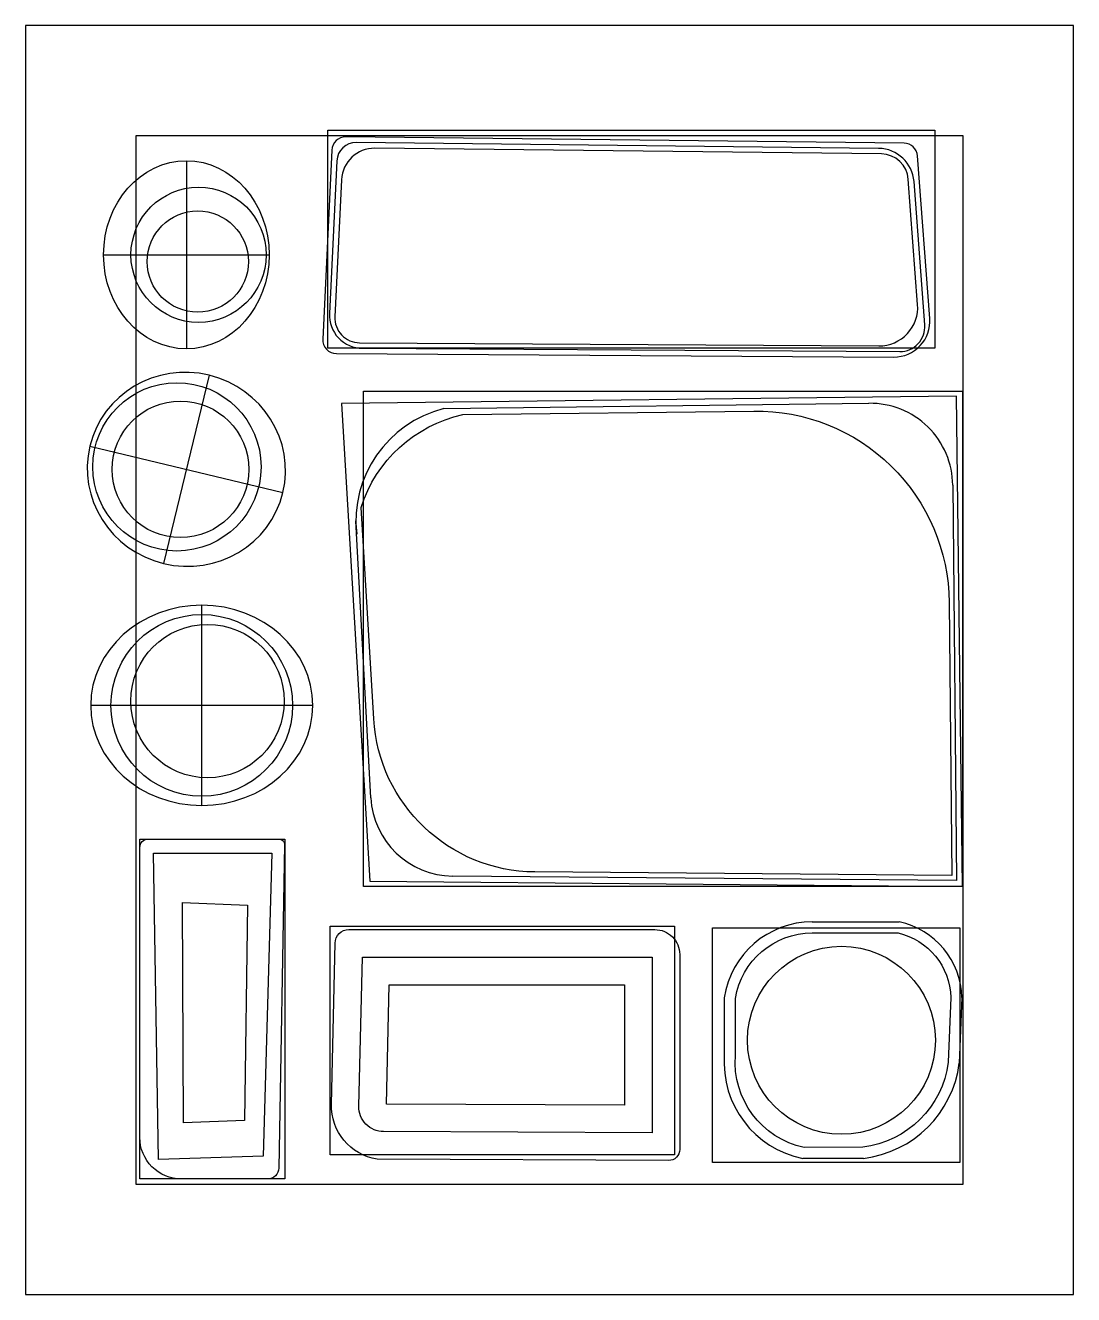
# Model space of a CAD drawing. Header units: millimetres. Extents: x 0 to 190, y 0 to 230.
import ezdxf

# ---------------------------------------------------------------- set-up
doc = ezdxf.new("R2010")
doc.units = ezdxf.units.MM
doc.layers.get('0').update_dxf_attribs({"linetype": 'CONTINUOUS'})

msp = doc.modelspace()

# ---------------------------------------------------------------- linework, layer by layer
for p, q in [((29.18, 205.48), (29.18, 171.39)), ((14.18, 188.43), (44.17, 188.43)), ((33.29, 166.6), (25.06, 132.49)), ((75.82, 160.55), (152.91, 161.52)), ((11.69, 153.76), (46.67, 145.33)), ((168.1, 146.66), (168.75, 75.06)), ((62.61, 90.05), (59.92, 140.22)), ((31.97, 88.65), (31.97, 124.91)), ((52.1, 106.78), (11.85, 106.78)), ((168.75, 75.06), (77.46, 75.85)), ((142.64, 67.55), (158.38, 67.55)), ((126.69, 43.4), (126.69, 53.79)), ((169.74, 53.83), (169.27, 41.94)), ((151.89, 24.69), (140.92, 24.66))]:
    msp.add_line(p, q)
for points in [[(0, 0), (190, 0), (190, 230), (0, 230)], [(20, 20), (170, 20), (170, 210), (20, 210)], [(54.82, 211.02), (164.84, 211.02), (164.84, 171.53), (54.82, 171.53)], [(61.29, 163.71), (169.87, 163.71), (169.87, 73.97), (168.75, 162.78), (57.3, 161.5), (62.45, 74.9), (169.87, 73.97), (61.29, 73.97)], [(20.75, 82.55), (47.01, 82.55), (47.01, 20.97), (20.75, 20.97)], [(23.21, 80), (44.68, 80), (43.11, 25.1), (24.15, 24.47)], [(28.48, 71.03), (40.28, 70.56), (39.73, 31.55), (28.64, 31.15)], [(55.23, 66.77), (117.64, 66.77), (117.64, 25.34), (55.23, 25.34)], [(124.52, 66.44), (169.35, 66.44), (169.35, 23.97), (124.52, 23.97)], [(65.96, 56.15), (108.6, 56.15), (108.6, 34.33), (65.46, 34.52)]]:
    msp.add_lwpolyline(points, close=True)
for points in [[(159.26, 208.65), (58.08, 209.79, 0.40344), (55.55, 207.41), (53.9, 173.14, 0.426602), (56.38, 170.52), (157.41, 169.9, 0.438056), (163.93, 176.89), (161.73, 206.34, 0.389271)], [(61.08, 171.49), (158.5, 170.9, 0.438056), (163.01, 175.73), (161.07, 201.69, 0.389271), (154.66, 207.7), (59.99, 208.77, 0.40344), (56.46, 205.44), (55.12, 177.78, 0.426602)], [(155.16, 206.7), (63.36, 207.73, 0.40344), (57.3, 202.02), (56.1, 177.21, 0.426602), (60.57, 172.49), (154.71, 171.92, 0.438056), (161.73, 179.44), (160.04, 202.11, 0.389271)], [(167.45, 125.44), (167.9, 75.94), (92.33, 76.59, -0.394425), (63.14, 104.34), (60.86, 142.66, -0.268099), (79.3, 159.46), (132.01, 160.12, -0.415228)], [(22.25, 82.55), (45.99, 82.55, -0.419621), (46.99, 81.53), (45.91, 22.93, -0.408827), (43.91, 20.97), (28.25, 20.97, -0.414214), (20.75, 28.47), (20.75, 81.05, -0.414214)], [(58.64, 66.15), (114.1, 66.15, -0.414214), (118.6, 61.65), (118.6, 26.3, -0.41551), (116.6, 24.3), (63.77, 24.53, -0.374412), (55.46, 34.52), (56.14, 63.7, -0.407457)], [(151.77, 26.69), (141.13, 26.66, -0.374913), (128.69, 43.33), (128.69, 53.64, -0.368691), (142.64, 65.55), (158.17, 65.55, -0.341885), (167.74, 53.85), (167.28, 42.11, -0.340613)], [(113.6, 29.31), (64.93, 29.53, -0.419702), (60.45, 34.13), (61.08, 61.15), (113.6, 61.15)]]:
    msp.add_lwpolyline(points, format="xyb", close=True)
for centre, radius in [((31.39, 188.43), 12.25), ((31.25, 187.2), 9.18), ((27.47, 150), 15.25), ((28.11, 149.55), 12.38), ((31.97, 106.78), 16.46), ((33.01, 107.55), 13.9), ((147.92, 46.09), 17.03)]:
    msp.add_circle(centre, radius)
for centre, radius, start, end in [((153.1, 146.52), 15, 0.5238, 90.7222), ((80.98, 140.13), 21.06, 104.1871, 186.406), ((77.59, 90.85), 15, 183.0769, 269.5031), ((142.64, 51.42), 16.13, 90, 171.5345), ((155.4, 53.52), 14.34, 1.261, 77.9739), ((144.46, 42.12), 17.82, 175.8869, 258.5565), ((149.52, 44.47), 19.92, 276.8427, 352.7183)]:
    msp.add_arc(centre, radius, start, end)
msp.add_ellipse((29.18, 188.43), major_axis=(0, -17.05), ratio=0.879813)
for centre, major_axis, ratio in [((29.18, 149.55), (17.49, -4.22), 0.975214), ((31.97, 106.78), (-20.13, 0), 0.90086)]:
    msp.add_ellipse(centre, major_axis=major_axis, ratio=ratio, start_param=-1.570796, end_param=4.712389)

doc.saveas('drawing.dxf')
